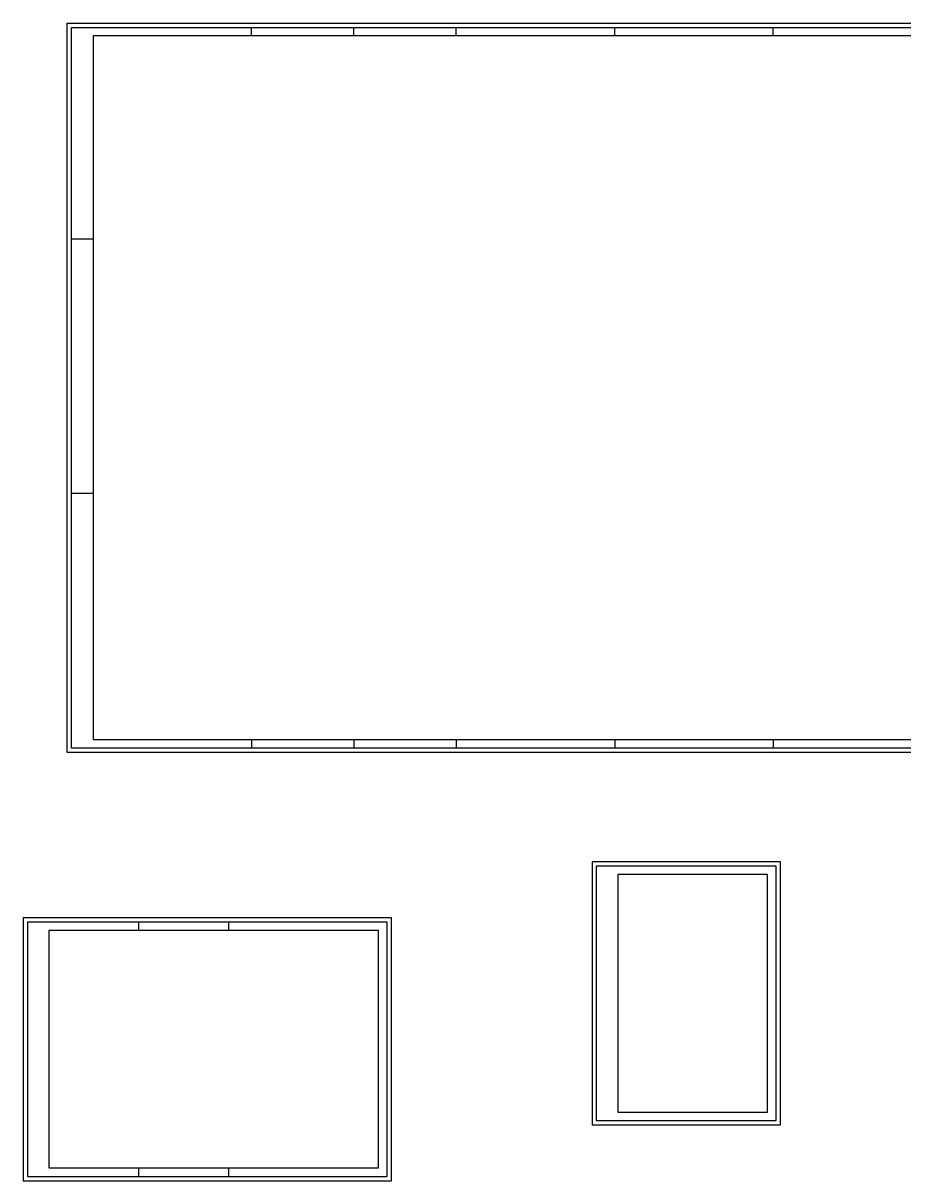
# Model space of a CAD drawing. Header units: millimetres. Extents: x -1923 to 241, y 233 to 1584.
# Drawn here: x -1923 to -894, y 233 to 1584 of the extents above; entities that cross this region are included whole.
import ezdxf

# ---------------------------------------------------------------- set-up
doc = ezdxf.new("R2010")
doc.units = ezdxf.units.MM
doc.header["$LTSCALE"] = 0.25
doc.layers.add('0_MRG_AUX', color=7, linetype='Continuous', true_color=0xecbcd1, plot=False)
doc.layers.add('MRG_EXTERNA', color=1, linetype='Continuous')
doc.layers.add('MRG_INTERNA', color=2, linetype='Continuous')

# ---------------------------------------------------------------- blocks, each defined once
blk = doc.blocks.new('FORMATO_A0mmD')
at = {"layer": '0_MRG_AUX'}
blk.add_lwpolyline([(0, 851), (0, 0), (-1199, 0), (-1199, 851)], close=True, dxfattribs=at)
at = {"layer": 'MRG_EXTERNA'}
blk.add_lwpolyline([(-5, 846), (-5, 5), (-1194, 5), (-1194, 846)], close=True, dxfattribs=at)
at = {"layer": 'MRG_INTERNA'}
for p, q in [((-984, 836), (-984, 846)), ((-864.5, 836), (-864.5, 846)), ((-745, 836), (-745, 846)), ((-745, 836), (-745, 846)), ((-560, 836), (-560, 846)), ((-375, 836), (-375, 846)), ((-190, 836), (-190, 846)), ((-1169, 836), (-1169, 15)), ((-15, 836), (-1169, 836)), ((-15, 15), (-15, 836)), ((-1169, 599), (-1194, 599)), ((-5, 599), (-15, 599)), ((-1169, 302), (-1194, 302)), ((-5, 302), (-15, 302)), ((-1169, 15), (-15, 15)), ((-984, 15), (-984, 5)), ((-864.5, 15), (-864.5, 5)), ((-745, 15), (-745, 5)), ((-745, 15), (-745, 5)), ((-560, 15), (-560, 5)), ((-375, 15), (-375, 5)), ((-190, 15), (-190, 5))]:
    blk.add_line(p, q, dxfattribs=at)
blk = doc.blocks.new('FORMATO_A3mmD')
at = {"layer": '0_MRG_AUX'}
blk.add_lwpolyline([(5, -5), (5, 302), (-425, 302), (-425, -5)], close=True, dxfattribs=at)
at = {"layer": 'MRG_EXTERNA'}
blk.add_lwpolyline([(0, 0), (0, 297), (-420, 297), (-420, 0)], close=True, dxfattribs=at)
at = {"layer": 'MRG_INTERNA'}
for p, q in [((-290, 287), (-290, 297)), ((-185, 287), (-185, 297)), ((-185, 287), (-185, 297)), ((-290, 0), (-290, 10)), ((-185, 0), (-185, 10)), ((-185, 0), (-185, 10))]:
    blk.add_line(p, q, dxfattribs=at)
blk.add_lwpolyline([(-10, 10), (-10, 287), (-395, 287), (-395, 10)], close=True, dxfattribs=at)
blk = doc.blocks.new('FORMATO_A4')
at = {"layer": '0_MRG_AUX'}
blk.add_lwpolyline([(-215, 302), (-215, -5), (5, -5), (5, 302)], close=True, dxfattribs=at)
at = {"layer": 'MRG_EXTERNA'}
blk.add_lwpolyline([(-210, 297), (-210, 0), (0, 0), (0, 297)], close=True, dxfattribs=at)
at = {"layer": 'MRG_INTERNA'}
for p, q in [((-185, 287), (-185, 10)), ((-10, 287), (-185, 287)), ((-10, 10), (-10, 287)), ((-185, 10), (-10, 10))]:
    blk.add_line(p, q, dxfattribs=at)

msp = doc.modelspace()

# ---------------------------------------------------------------- block references
for name, p in [('FORMATO_A0mmD', (-672, 732.7)), ('FORMATO_A4', (-1043.5, 303)), ('FORMATO_A3mmD', (-1497.6, 237.7))]:
    msp.add_blockref(name, p)

doc.saveas('drawing.dxf')
